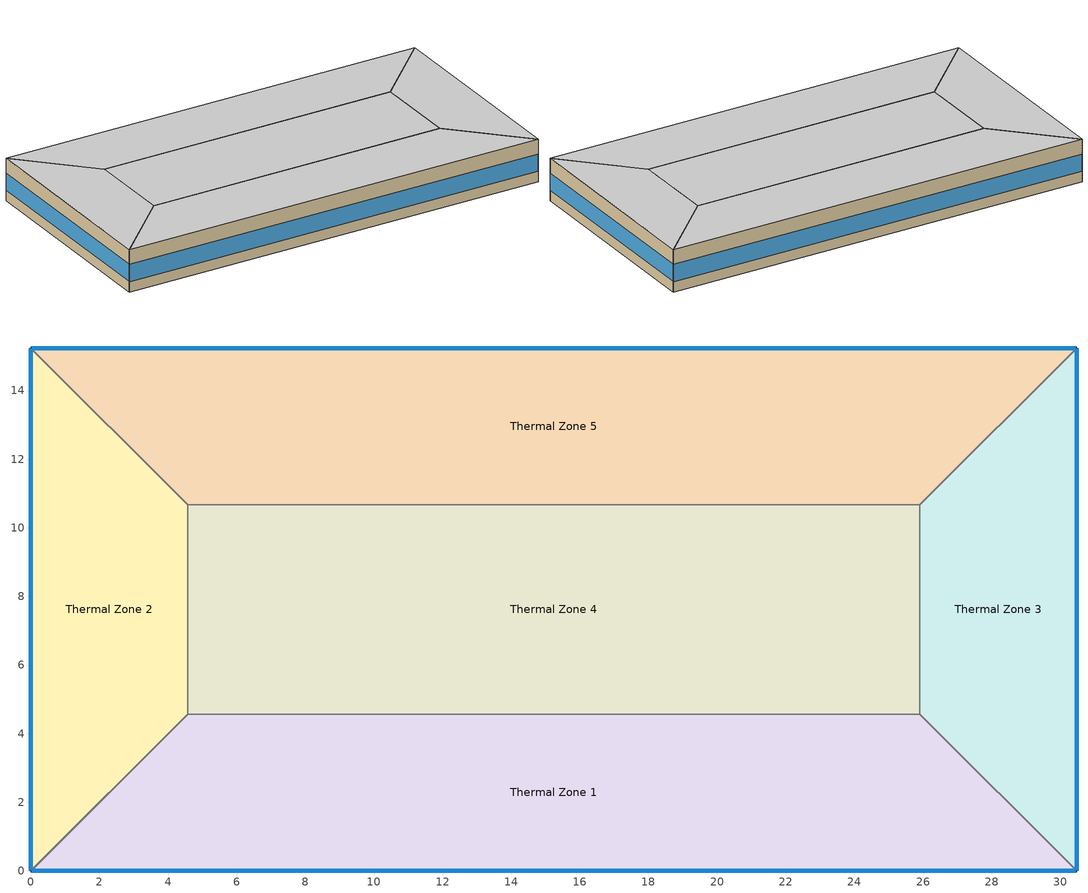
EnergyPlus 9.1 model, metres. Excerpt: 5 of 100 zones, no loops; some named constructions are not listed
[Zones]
Thermal Zone 1
 floor ground (Construction Internal Source 58): 25.91,4.57 30.48,0 0,0 4.57,4.57 z0
 wall outside (ASHRAE 90.1-2010 ExtWall Mass ClimateZone 5): 0,0 30.48,0 z0:3.05
 wall to Thermal Zone 2 (Interior Wall): 4.57,4.57 0,0 z0:3.05
 wall to Thermal Zone 4 (Interior Wall): 25.91,4.57 4.57,4.57 z0:3.05
 wall to Thermal Zone 3 (Interior Wall): 30.48,0 25.91,4.57 z0:3.05
 window (ASHRAE 90.1-2010 ExtWindow Metal ClimateZone 4-6): 0.03,0 30.45,0 z0.76:1.98
 ceiling to Thermal Zone 6 (Construction Internal Source 97 Reversed): 30.48,0 25.91,4.57 4.57,4.57 0,0 z3.05
Thermal Zone 2
 floor ground (Construction Internal Source 57): 0,15.24 4.57,10.67 4.57,4.57 0,0 z0
 wall outside (ASHRAE 90.1-2010 ExtWall Mass ClimateZone 5): 0,15.24 0,0 z0:3.05
 wall to Thermal Zone 5 (Interior Wall): 4.57,10.67 0,15.24 z0:3.05
 wall to Thermal Zone 4 (Interior Wall): 4.57,4.57 4.57,10.67 z0:3.05
 window (ASHRAE 90.1-2010 ExtWindow Metal ClimateZone 4-6): 0,15.21 0,0.03 z0.76:1.98
 ceiling to Thermal Zone 7 (Construction Internal Source 15 Reversed): 0,0 4.57,4.57 4.57,10.67 0,15.24 z3.05
Thermal Zone 3
 floor ground (Construction Internal Source 100): 30.48,15.24 30.48,0 25.91,4.57 25.91,10.67 z0
 wall outside (ASHRAE 90.1-2010 ExtWall Mass ClimateZone 5): 30.48,0 30.48,15.24 z0:3.05
 wall to Thermal Zone 4 (Interior Wall): 25.91,10.67 25.91,4.57 z0:3.05
 wall to Thermal Zone 5 (Interior Wall): 30.48,15.24 25.91,10.67 z0:3.05
 window (ASHRAE 90.1-2010 ExtWindow Metal ClimateZone 4-6): 30.48,0.03 30.48,15.21 z0.76:1.98
 ceiling to Thermal Zone 8 (Construction Internal Source 95 Reversed): 30.48,0 30.48,15.24 25.91,10.67 25.91,4.57 z3.05
Thermal Zone 4
 floor ground (Construction Internal Source 72): 25.91,10.67 25.91,4.57 4.57,4.57 4.57,10.67 z0
 wall to Thermal Zone 5 (Interior Wall): 25.91,10.67 4.57,10.67 z0:3.05
 ceiling to Thermal Zone 9 (Construction Internal Source 90 Reversed): 25.91,4.57 25.91,10.67 4.57,10.67 4.57,4.57 z3.05
Thermal Zone 5
 floor ground (Construction Internal Source 33): 30.48,15.24 25.91,10.67 4.57,10.67 0,15.24 z0
 wall outside (ASHRAE 90.1-2010 ExtWall Mass ClimateZone 5): 30.48,15.24 0,15.24 z0:3.05
 window (ASHRAE 90.1-2010 ExtWindow Metal ClimateZone 4-6): 30.45,15.24 0.03,15.24 z0.76:1.98
 ceiling to Thermal Zone 10 (Construction Internal Source 96 Reversed): 25.91,10.67 30.48,15.24 0,15.24 4.57,10.67 z3.05
[Material] Thermal Absorptance=0.9; Solar Absorptance=0.7; Visible Absorptance=0.7
Name | Roughness | Thickness {m} | Conductivity {W/m-K} | Density {kg/m3} | Specific Heat {J/kg-K}
Material 1; Material 101; Material 103; Material 105; Material 107; Material 109; Material 11; Material 111; Material 117; Material 119; Material 121; Material 123; Material 125; Material 127; Material 129; Material 13; Material 131; Material 133; Material 135; Material 137; Material 139; Material 141; Material 145; Material 147; Material 149; Material 15; Material 151; Material 153; Material 155; Material 157; Material 159; Material 161; Material 163; Material 165; Material 167; Material 169; Material 17; Material 171; Material 173; Material 177; Material 179; Material 181; Material 183; Material 185; Material 187; Material 189; Material 19; Material 191; Material 193; Material 195; Material 197; Material 21; Material 23; Material 25; Material 27; Material 29; Material 3; Material 31; Material 33; Material 35; Material 37; Material 39; Material 41; Material 43; Material 45; Material 47; Material 49; Material 5; Material 51; Material 59; Material 63; Material 67; Material 69; Material 7; Material 71; Material 73; Material 75; Material 77; Material 79; Material 81; Material 83; Material 85; Material 87; Material 89; Material 9; Material 91; Material 93; Material 95; Material 97; Material 99 | Rough | 0.0254 | 0.02 | 56.06 | 1210
Material 10; Material 100; Material 102; Material 104; Material 106; Material 108; Material 110; Material 112; Material 118; Material 12; Material 120; Material 122; Material 124; Material 126; Material 128; Material 130; Material 132; Material 134; Material 136; Material 138; Material 14; Material 140; Material 142; Material 146; Material 148; Material 150; Material 152; Material 154; Material 156; Material 158; Material 16; Material 160; Material 162; Material 164; Material 166; Material 168; Material 170; Material 172; Material 174; Material 178; Material 18; Material 180; Material 182; Material 184; Material 186; Material 188; Material 190; Material 192; Material 194; Material 196; Material 198; Material 2; Material 20; Material 22; Material 24; Material 26; Material 28; Material 30; Material 32; Material 34; Material 36; Material 38; Material 4; Material 40; Material 42; Material 44; Material 46; Material 48; Material 50; Material 52; Material 6; Material 60; Material 64; Material 68; Material 70; Material 72; Material 74; Material 76; Material 78; Material 8; Material 80; Material 82; Material 84; Material 86; Material 88; Material 90; Material 92; Material 94; Material 96; Material 98 | MediumRough | 0.0508 | 2.31 | 2322 | 832
[Construction:InternalSource]
Construction Internal Source 1 Reversed: 1, 1, 1, 0.154, Material 2, Material 2, Material 1
Construction Internal Source 10 Reversed: 1, 1, 1, 0.154, Material 20, Material 20, Material 19
Construction Internal Source 11 Reversed: 1, 1, 1, 0.154, Material 22, Material 22, Material 21
Construction Internal Source 12 Reversed: 1, 1, 1, 0.154, Material 24, Material 24, Material 23
Construction Internal Source 13 Reversed: 1, 1, 1, 0.154, Material 26, Material 26, Material 25
Construction Internal Source 14 Reversed: 1, 1, 1, 0.154, Material 28, Material 28, Material 27
Construction Internal Source 15 Reversed: 1, 1, 1, 0.154, Material 30, Material 30, Material 29
Construction Internal Source 16 Reversed: 1, 1, 1, 0.154, Material 32, Material 32, Material 31
Construction Internal Source 17 Reversed: 1, 1, 1, 0.154, Material 34, Material 34, Material 33
Construction Internal Source 18 Reversed: 1, 1, 1, 0.154, Material 36, Material 36, Material 35
Construction Internal Source 19 Reversed: 1, 1, 1, 0.154, Material 38, Material 38, Material 37
Construction Internal Source 2 Reversed: 1, 1, 1, 0.154, Material 4, Material 4, Material 3
Construction Internal Source 20 Reversed: 1, 1, 1, 0.154, Material 40, Material 40, Material 39
Construction Internal Source 21 Reversed: 1, 1, 1, 0.154, Material 42, Material 42, Material 41
Construction Internal Source 22 Reversed: 1, 1, 1, 0.154, Material 44, Material 44, Material 43
Construction Internal Source 23 Reversed: 1, 1, 1, 0.154, Material 46, Material 46, Material 45
Construction Internal Source 24 Reversed: 1, 1, 1, 0.154, Material 48, Material 48, Material 47
Construction Internal Source 25 Reversed: 1, 1, 1, 0.154, Material 50, Material 50, Material 49
Construction Internal Source 26 Reversed: 1, 1, 1, 0.154, Material 52, Material 52, Material 51
Construction Internal Source 3 Reversed: 1, 1, 1, 0.154, Material 6, Material 6, Material 5
Construction Internal Source 30 Reversed: 1, 1, 1, 0.154, Material 60, Material 60, Material 59
Construction Internal Source 32 Reversed: 1, 1, 1, 0.154, Material 64, Material 64, Material 63
Construction Internal Source 34 Reversed: 1, 1, 1, 0.154, Material 68, Material 68, Material 67
Construction Internal Source 35 Reversed: 1, 1, 1, 0.154, Material 70, Material 70, Material 69
Construction Internal Source 36 Reversed: 1, 1, 1, 0.154, Material 72, Material 72, Material 71
Construction Internal Source 37 Reversed: 1, 1, 1, 0.154, Material 74, Material 74, Material 73
Construction Internal Source 38 Reversed: 1, 1, 1, 0.154, Material 76, Material 76, Material 75
Construction Internal Source 39 Reversed: 1, 1, 1, 0.154, Material 78, Material 78, Material 77
Construction Internal Source 4 Reversed: 1, 1, 1, 0.154, Material 8, Material 8, Material 7
Construction Internal Source 40 Reversed: 1, 1, 1, 0.154, Material 80, Material 80, Material 79
Construction Internal Source 41 Reversed: 1, 1, 1, 0.154, Material 82, Material 82, Material 81
Construction Internal Source 42 Reversed: 1, 1, 1, 0.154, Material 84, Material 84, Material 83
Construction Internal Source 43 Reversed: 1, 1, 1, 0.154, Material 86, Material 86, Material 85
Construction Internal Source 44 Reversed: 1, 1, 1, 0.154, Material 88, Material 88, Material 87
Construction Internal Source 45 Reversed: 1, 1, 1, 0.154, Material 90, Material 90, Material 89
Construction Internal Source 46 Reversed: 1, 1, 1, 0.154, Material 92, Material 92, Material 91
Construction Internal Source 47 Reversed: 1, 1, 1, 0.154, Material 94, Material 94, Material 93
Construction Internal Source 48 Reversed: 1, 1, 1, 0.154, Material 96, Material 96, Material 95
Construction Internal Source 49 Reversed: 1, 1, 1, 0.154, Material 98, Material 98, Material 97
Construction Internal Source 5 Reversed: 1, 1, 1, 0.154, Material 10, Material 10, Material 9
Construction Internal Source 50 Reversed: 1, 1, 1, 0.154, Material 100, Material 100, Material 99
Construction Internal Source 51 Reversed: 1, 1, 1, 0.154, Material 102, Material 102, Material 101
Construction Internal Source 52 Reversed: 1, 1, 1, 0.154, Material 104, Material 104, Material 103
Construction Internal Source 53 Reversed: 1, 1, 1, 0.154, Material 106, Material 106, Material 105
Construction Internal Source 54 Reversed: 1, 1, 1, 0.154, Material 108, Material 108, Material 107
Construction Internal Source 55 Reversed: 1, 1, 1, 0.154, Material 110, Material 110, Material 109
Construction Internal Source 56 Reversed: 1, 1, 1, 0.154, Material 112, Material 112, Material 111
Construction Internal Source 59 Reversed: 1, 1, 1, 0.154, Material 118, Material 118, Material 117
Construction Internal Source 6 Reversed: 1, 1, 1, 0.154, Material 12, Material 12, Material 11
Construction Internal Source 60 Reversed: 1, 1, 1, 0.154, Material 120, Material 120, Material 119
Construction Internal Source 61 Reversed: 1, 1, 1, 0.154, Material 122, Material 122, Material 121
Construction Internal Source 62 Reversed: 1, 1, 1, 0.154, Material 124, Material 124, Material 123
Construction Internal Source 63 Reversed: 1, 1, 1, 0.154, Material 126, Material 126, Material 125
Construction Internal Source 64 Reversed: 1, 1, 1, 0.154, Material 128, Material 128, Material 127
Construction Internal Source 65 Reversed: 1, 1, 1, 0.154, Material 130, Material 130, Material 129
Construction Internal Source 66 Reversed: 1, 1, 1, 0.154, Material 132, Material 132, Material 131
Construction Internal Source 67 Reversed: 1, 1, 1, 0.154, Material 134, Material 134, Material 133
Construction Internal Source 68 Reversed: 1, 1, 1, 0.154, Material 136, Material 136, Material 135
Construction Internal Source 69 Reversed: 1, 1, 1, 0.154, Material 138, Material 138, Material 137
Construction Internal Source 7 Reversed: 1, 1, 1, 0.154, Material 14, Material 14, Material 13
Construction Internal Source 70 Reversed: 1, 1, 1, 0.154, Material 140, Material 140, Material 139
Construction Internal Source 71 Reversed: 1, 1, 1, 0.154, Material 142, Material 142, Material 141
Construction Internal Source 73 Reversed: 1, 1, 1, 0.154, Material 146, Material 146, Material 145
Construction Internal Source 74 Reversed: 1, 1, 1, 0.154, Material 148, Material 148, Material 147
Construction Internal Source 75 Reversed: 1, 1, 1, 0.154, Material 150, Material 150, Material 149
Construction Internal Source 76 Reversed: 1, 1, 1, 0.154, Material 152, Material 152, Material 151
Construction Internal Source 77 Reversed: 1, 1, 1, 0.154, Material 154, Material 154, Material 153
Construction Internal Source 78 Reversed: 1, 1, 1, 0.154, Material 156, Material 156, Material 155
Construction Internal Source 79 Reversed: 1, 1, 1, 0.154, Material 158, Material 158, Material 157
Construction Internal Source 8 Reversed: 1, 1, 1, 0.154, Material 16, Material 16, Material 15
Construction Internal Source 80 Reversed: 1, 1, 1, 0.154, Material 160, Material 160, Material 159
Construction Internal Source 81 Reversed: 1, 1, 1, 0.154, Material 162, Material 162, Material 161
Construction Internal Source 82 Reversed: 1, 1, 1, 0.154, Material 164, Material 164, Material 163
Construction Internal Source 83 Reversed: 1, 1, 1, 0.154, Material 166, Material 166, Material 165
Construction Internal Source 84 Reversed: 1, 1, 1, 0.154, Material 168, Material 168, Material 167
Construction Internal Source 85 Reversed: 1, 1, 1, 0.154, Material 170, Material 170, Material 169
Construction Internal Source 86 Reversed: 1, 1, 1, 0.154, Material 172, Material 172, Material 171
Construction Internal Source 87 Reversed: 1, 1, 1, 0.154, Material 174, Material 174, Material 173
Construction Internal Source 89 Reversed: 1, 1, 1, 0.154, Material 178, Material 178, Material 177
Construction Internal Source 9 Reversed: 1, 1, 1, 0.154, Material 18, Material 18, Material 17
Construction Internal Source 90 Reversed: 1, 1, 1, 0.154, Material 180, Material 180, Material 179
Construction Internal Source 91 Reversed: 1, 1, 1, 0.154, Material 182, Material 182, Material 181
Construction Internal Source 92 Reversed: 1, 1, 1, 0.154, Material 184, Material 184, Material 183
Construction Internal Source 93 Reversed: 1, 1, 1, 0.154, Material 186, Material 186, Material 185
Construction Internal Source 94 Reversed: 1, 1, 1, 0.154, Material 188, Material 188, Material 187
Construction Internal Source 95 Reversed: 1, 1, 1, 0.154, Material 190, Material 190, Material 189
Construction Internal Source 96 Reversed: 1, 1, 1, 0.154, Material 192, Material 192, Material 191
Construction Internal Source 97 Reversed: 1, 1, 1, 0.154, Material 194, Material 194, Material 193
Construction Internal Source 98 Reversed: 1, 1, 1, 0.154, Material 196, Material 196, Material 195
Construction Internal Source 99 Reversed: 1, 1, 1, 0.154, Material 198, Material 198, Material 197
